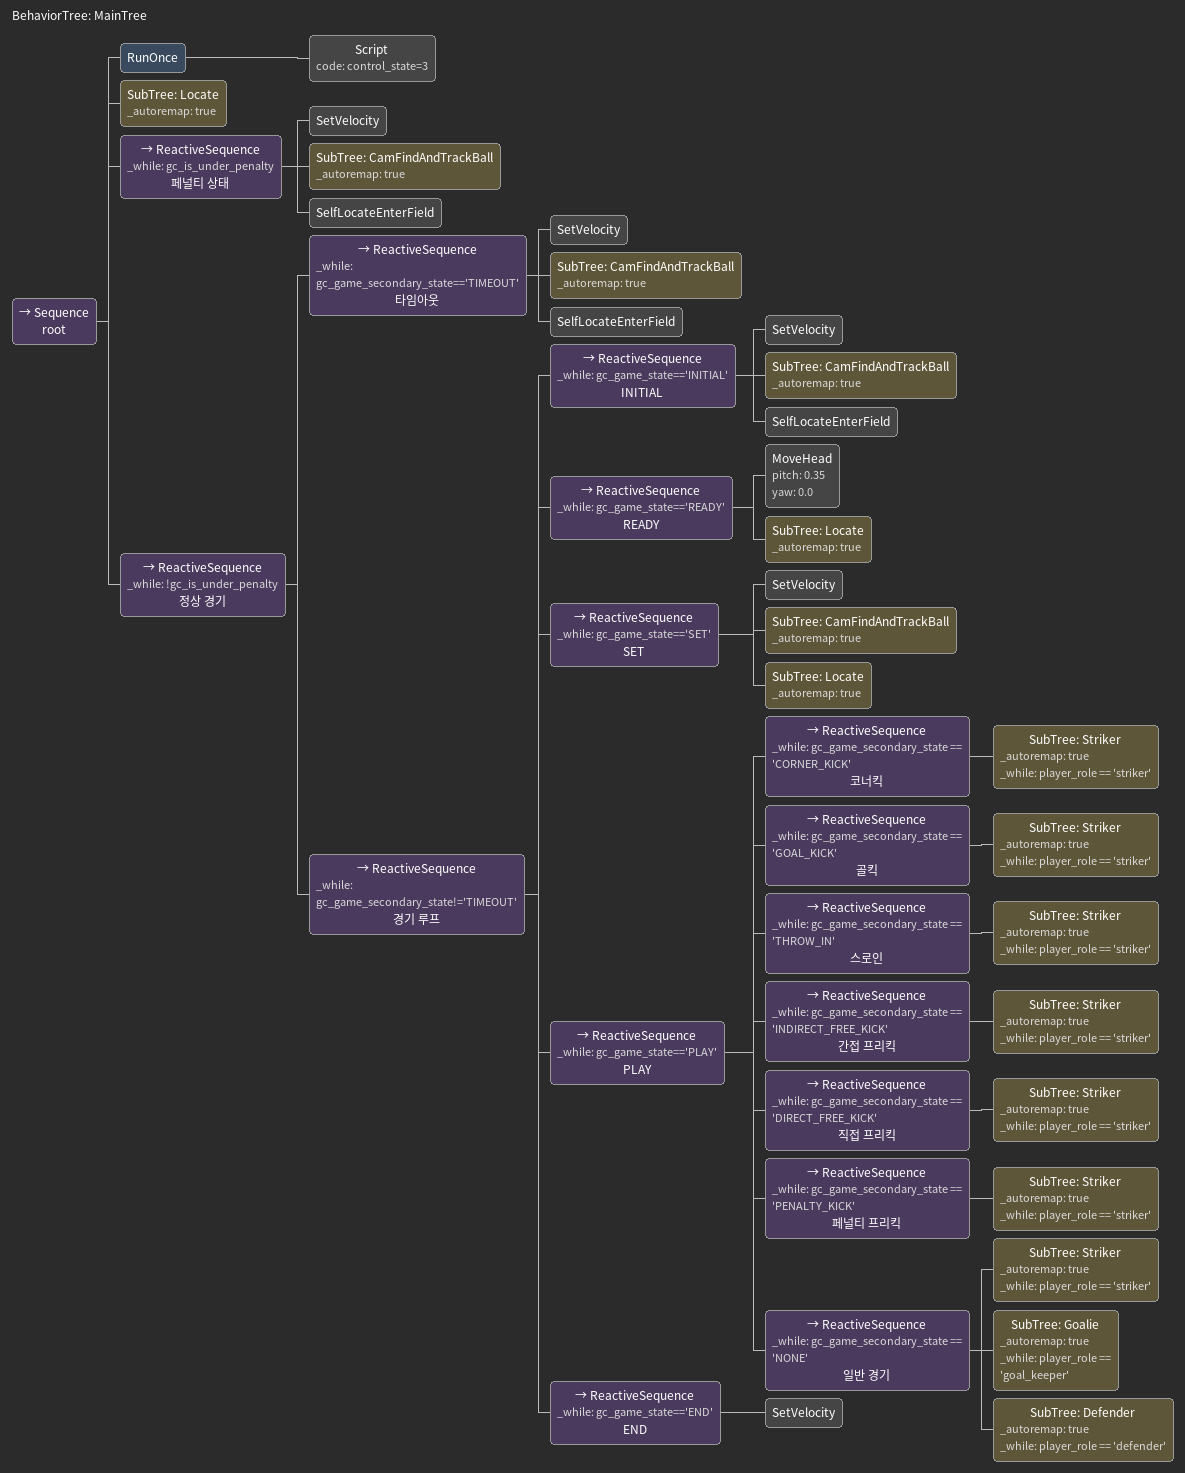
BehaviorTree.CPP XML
<root BTCPP_format="4">
    <!-- Include Subtrees -->
    <include path="./subtrees/cam_find_and_track_ball.xml" />
    <include path="./subtrees/locate.xml" />
    <include path="./subtrees/striker.xml" />
    <include path="./subtrees/goalie.xml" />
    <include path="./subtrees/defender.xml" />

    <BehaviorTree ID="MainTree">
        <Sequence name="root">
            <RunOnce><Script code="control_state=3" /></RunOnce>

            <!-- 수동 보조 모드(state=1), 픽업 후 복귀 모드(state=2) 추후 추가 -->

            <SubTree ID="Locate" _autoremap="true" />

            <!-- 1. 페널티 상태 -->
            <ReactiveSequence _while="gc_is_under_penalty" name="페널티 상태">
                <SetVelocity /> <!-- 정지 -->
                <SubTree ID="CamFindAndTrackBall" _autoremap="true" />
                <SelfLocateEnterField /> <!-- 페널티 중에도 자기 위치 파악 시도 -->
            </ReactiveSequence>

            <!-- 2. 정상 경기 진행 -->
            <ReactiveSequence _while="!gc_is_under_penalty" name="정상 경기">

                <!-- 2.1 타임아웃 -->
                <ReactiveSequence _while="gc_game_secondary_state=='TIMEOUT'" name="타임아웃">
                     <SetVelocity />
                     <SubTree ID="CamFindAndTrackBall" _autoremap="true" />
                     <SelfLocateEnterField />
                </ReactiveSequence>

                <!-- 2.2 일반 경기 및 세트피스 -->
                <ReactiveSequence _while="gc_game_secondary_state!='TIMEOUT'" name="경기 루프">

                    <!-- INITIAL: 입장 대기 -->
                    <ReactiveSequence _while="gc_game_state=='INITIAL'" name="INITIAL">
                        <SetVelocity />
                        <SubTree ID="CamFindAndTrackBall" _autoremap="true" />
                        <SelfLocateEnterField />
                    </ReactiveSequence>

                    <!-- READY: 시작 위치로 이동 -->
                    <ReactiveSequence _while="gc_game_state=='READY'" name="READY">
                        <MoveHead pitch="0.35" yaw="0.0" />

                        <!-- TODO 1 : GoToRolePosition 구현 필요 -->

                        <!-- 현재는 Locate만 수행 -->
                        <SubTree ID="Locate" _autoremap="true" />
                    </ReactiveSequence>

                    <!-- SET: 킥오프전 정지 (Set Position) -->
                    <ReactiveSequence _while="gc_game_state=='SET'" name="SET">
                        <SetVelocity />
                        <SubTree ID="CamFindAndTrackBall" _autoremap="true" />
                        <SubTree ID="Locate" _autoremap="true" />
                    </ReactiveSequence>

                    <!-- PLAY: 실제 플레이 -->
                    <ReactiveSequence _while="gc_game_state=='PLAY'" name="PLAY">

                        <!-- 세트피스 처리 (코너킥, 골킥, 스로인 등) 추후 추가 -->
                        <ReactiveSequence _while="gc_game_secondary_state == 'CORNER_KICK'" name="코너킥">
                             <!-- 코너킥 상태 -->
                             <SubTree ID="Striker" _autoremap="true" _while="player_role == 'striker'" />
                        </ReactiveSequence>

                        <ReactiveSequence _while="gc_game_secondary_state == 'GOAL_KICK'" name="골킥">
                             <!-- 골킥 상태 -->
                             <SubTree ID="Striker" _autoremap="true" _while="player_role == 'striker'" />
                        </ReactiveSequence>

                        <ReactiveSequence _while="gc_game_secondary_state == 'THROW_IN'" name="스로인">
                             <!-- 스로인 상태 -->
                             <SubTree ID="Striker" _autoremap="true" _while="player_role == 'striker'" />
                        </ReactiveSequence>

                        <!-- 프리킥(간접/직접) 추후 추가 -->
                        <!-- 1. 간접 프리킥(무조건 패스/크로스 시도) -->
                        <ReactiveSequence _while="gc_game_secondary_state == 'INDIRECT_FREE_KICK'" name="간접 프리킥">
                            <!-- 패스 서브 트리 구현 후 추가 -->
                            <SubTree ID="Striker" _autoremap="true" _while="player_role == 'striker'" />
                        </ReactiveSequence>

                        <!-- 2. 직접 프리킥 -->
                        <ReactiveSequence _while="gc_game_secondary_state == 'DIRECT_FREE_KICK'" name="직접 프리킥">
                             <SubTree ID="Striker" _autoremap="true" _while="player_role == 'striker'" />
                        </ReactiveSequence>

                        <!-- 3. 페널티 프리킥 -->
                        <ReactiveSequence _while="gc_game_secondary_state == 'PENALTY_KICK'" name="페널티 프리킥">
                            <SubTree ID="Striker" _autoremap="true" _while="player_role == 'striker'" />
                        </ReactiveSequence>

                        <!-- 4. 일반 경기 (config에서 미리 설정된 role에 따라 다른 서브 트리 실행) -->
                        <ReactiveSequence _while="gc_game_secondary_state == 'NONE'" name="일반 경기">
                            <SubTree ID="Striker" _autoremap="true" _while="player_role == 'striker'" />
                            <SubTree ID="Goalie" _autoremap="true" _while="player_role == 'goal_keeper'" />
                            <SubTree ID="Defender" _autoremap="true" _while="player_role == 'defender'" />
                        </ReactiveSequence>

                    </ReactiveSequence>

                    <!-- END: 경기 종료 -->
                    <ReactiveSequence _while="gc_game_state=='END'" name="END">
                        <SetVelocity />
                    </ReactiveSequence>

                </ReactiveSequence>
            </ReactiveSequence>
        </Sequence>
    </BehaviorTree>
</root>
